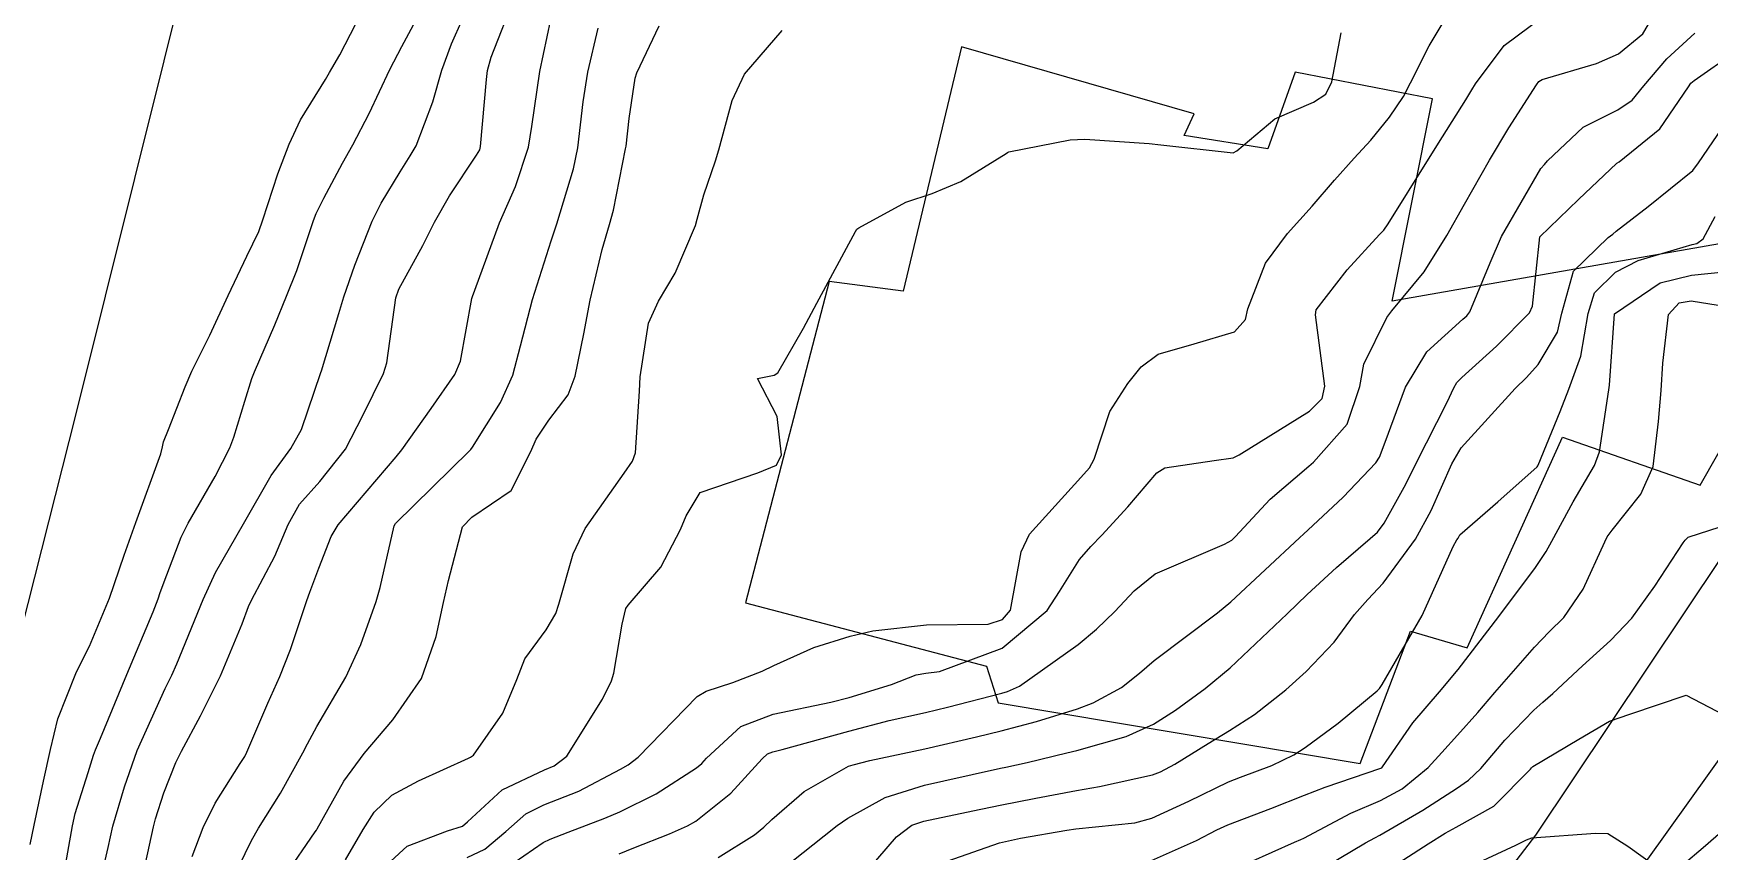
# Model space of a CAD drawing. Header units: metres. Extents: x 318500 to 325275, y 7408834 to 7428799.
# Drawn here: x 323523.4 to 323567.49, y 7419533.05 to 7419554.56 of the extents above; entities that cross this region are included whole.
import ezdxf

# ---------------------------------------------------------------- set-up
doc = ezdxf.new("R2010")
doc.units = ezdxf.units.M
doc.header["$MEASUREMENT"] = 0
for name, color, linetype in [('Curvas de Nivel 1m', 11, 'Continuous'), ('Curvas de Nivel 5m', 15, 'Continuous'), ('Divisas', 45, 'Continuous'), ('Edificações', 30, 'Continuous'), ('Vias Primárias', 230, 'Continuous'), ('Vias Secundárias', 230, 'Continuous')]:
    doc.layers.add(name, color=color, linetype=linetype)

msp = doc.modelspace()

# ---------------------------------------------------------------- linework, layer by layer
at = {"layer": 'Curvas de Nivel 1m', "flags": 128}
for points, elevation in [([(323525.022, 7419531.716), (323525.36, 7419533.153), (323525.484, 7419533.71), (323525.788, 7419534.743), (323526.126, 7419535.701), (323526.856, 7419537.332), (323527.031, 7419537.687), (323527.163, 7419537.984), (323527.857, 7419539.675), (323528.183, 7419540.388), (323528.92, 7419541.66), (323529.646, 7419542.939), (323530.168, 7419543.648), (323530.448, 7419544.144), (323530.955, 7419545.64), (323530.971, 7419545.687), (323531.431, 7419547.195), (323531.559, 7419547.632), (323531.852, 7419548.471), (323532.304, 7419549.621), (323532.543, 7419550.102), (323533.04, 7419550.923), (323533.308, 7419551.346), (323533.46, 7419551.606), (323533.904, 7419552.765), (323534.138, 7419553.599), (323534.393, 7419554.291), (323534.966, 7419555.591)], 732), ([(323526.24, 7419532.246), (323526.552, 7419533.694), (323526.604, 7419533.902), (323526.824, 7419534.59), (323527.137, 7419535.384), (323527.287, 7419535.683), (323527.785, 7419536.611), (323528.314, 7419537.668), (323528.881, 7419539.031), (323529.053, 7419539.493), (323529.133, 7419539.658), (323529.746, 7419540.813), (323530.094, 7419541.648), (323530.389, 7419542.181), (323530.931, 7419542.777), (323531.604, 7419543.63), (323532.061, 7419544.516), (323532.606, 7419545.615), (323532.694, 7419545.894), (323532.926, 7419547.611), (323533.002, 7419547.838), (323533.636, 7419548.981), (323533.946, 7419549.601), (323534.338, 7419550.289), (323535.047, 7419551.357), (323535.134, 7419551.503), (323535.157, 7419551.588), (323535.309, 7419553.354), (323535.342, 7419553.586), (323535.439, 7419553.94), (323536.078, 7419555.575)], 733), ([(323524.178, 7419532.338), (323524.421, 7419533.724), (323524.495, 7419534.043), (323524.831, 7419535.12), (323524.977, 7419535.578), (323525.027, 7419535.717), (323525.157, 7419536.029), (323525.849, 7419537.705), (323526.539, 7419539.349), (323526.671, 7419539.693), (323526.731, 7419539.854), (323526.899, 7419540.321), (323527.282, 7419541.317), (323527.467, 7419541.682), (323528.173, 7419542.912), (323528.556, 7419543.666), (323528.665, 7419543.943), (323528.958, 7419544.893), (323529.142, 7419545.484), (323529.207, 7419545.658), (323529.746, 7419546.895), (323530.054, 7419547.649), (323530.323, 7419548.33), (323530.764, 7419549.643), (323530.835, 7419549.83), (323531.029, 7419550.229), (323531.527, 7419551.148), (323531.8, 7419551.629), (323532.226, 7419552.459), (323532.768, 7419553.615), (323533.086, 7419554.218), (323533.574, 7419555.126)], 731), ([(323527.567, 7419532.91), (323527.857, 7419533.674), (323528.177, 7419534.313), (323528.836, 7419535.362), (323528.953, 7419535.544), (323529.008, 7419535.658), (323529.56, 7419536.946), (323529.876, 7419537.65), (323530.157, 7419538.361), (323530.588, 7419539.643), (323530.667, 7419539.868), (323530.903, 7419540.498), (323531.223, 7419541.328), (323531.41, 7419541.633), (323532.938, 7419543.423), (323533.089, 7419543.608), (323533.858, 7419544.695), (323534.48, 7419545.595), (323534.625, 7419545.944), (323534.929, 7419547.591), (323534.945, 7419547.646), (323535.002, 7419547.806), (323535.653, 7419549.581), (323536.073, 7419550.535), (323536.415, 7419551.57), (323536.509, 7419552.118), (323536.716, 7419553.565), (323537.098, 7419555.383)], 734), ([(323534.8, 7419532.884), (323535.267, 7419533.111), (323535.825, 7419533.57), (323536.349, 7419534.033), (323536.821, 7419534.27), (323537.738, 7419534.635), (323538.835, 7419535.209), (323539.039, 7419535.325), (323539.3, 7419535.523), (323540.856, 7419537.126), (323541.089, 7419537.266), (323541.795, 7419537.491), (323542.561, 7419537.787), (323542.867, 7419537.941), (323543.927, 7419538.411), (323544.879, 7419538.705), (323545.479, 7419538.849), (323546.886, 7419539.008), (323548.507, 7419539.026), (323548.887, 7419539.144), (323549.1, 7419539.397), (323549.381, 7419540.925), (323549.594, 7419541.39), (323550.943, 7419542.88), (323551.176, 7419543.139), (323551.296, 7419543.367), (323551.708, 7419544.617), (323552.183, 7419545.358), (323552.537, 7419545.794), (323552.982, 7419546.127), (323553.925, 7419546.397), (323554.991, 7419546.713), (323555.275, 7419547.036), (323555.344, 7419547.315), (323555.807, 7419548.52), (323556.387, 7419549.3), (323557.037, 7419550.019), (323557.624, 7419550.704), (323558.142, 7419551.279), (323558.58, 7419551.752), (323559.066, 7419552.362), (323559.433, 7419552.907), (323559.624, 7419553.262), (323560.11, 7419554.239), (323560.718, 7419555.246)], 739), ([(323538.802, 7419532.982), (323539.189, 7419533.139), (323540.122, 7419533.51), (323540.598, 7419533.718), (323540.815, 7419533.844), (323541.74, 7419534.577), (323542.561, 7419535.483), (323542.707, 7419535.616), (323542.842, 7419535.668), (323543.09, 7419535.724), (323544.848, 7419536.214), (323545.903, 7419536.487), (323546.859, 7419536.703), (323547.442, 7419536.84), (323548.867, 7419537.21), (323549.015, 7419537.251), (323549.331, 7419537.393), (323550.881, 7419538.486), (323551.358, 7419538.893), (323551.84, 7419539.36), (323552.353, 7419539.9), (323552.905, 7419540.349), (323554.723, 7419541.129), (323554.919, 7419541.234), (323555.011, 7419541.319), (323555.927, 7419542.313), (323556.948, 7419543.178), (323557.009, 7419543.23), (323557.071, 7419543.289), (323557.952, 7419544.288), (323558.286, 7419545.277), (323558.392, 7419545.862), (323558.997, 7419547.092), (323559.073, 7419547.195), (323559.132, 7419547.268), (323559.977, 7419548.294), (323560.573, 7419549.247), (323561.038, 7419550.068), (323561.699, 7419551.23), (323562.206, 7419552.08), (323562.931, 7419553.212), (323562.998, 7419553.295), (323563.082, 7419553.35), (323564.514, 7419553.771), (323565.093, 7419554.029), (323565.728, 7419554.553), (323566.1, 7419555.175)], 741), ([(323530.021, 7419532.419), (323530.809, 7419533.563), (323530.84, 7419533.609), (323530.856, 7419533.639), (323531.559, 7419534.899), (323532.095, 7419535.621), (323532.849, 7419536.505), (323533.605, 7419537.599), (323533.985, 7419538.702), (323534.184, 7419539.591), (323534.314, 7419540.174), (323534.68, 7419541.584), (323534.923, 7419541.841), (323535.958, 7419542.542), (323536.482, 7419543.565), (323536.616, 7419543.894), (323536.952, 7419544.388), (323537.46, 7419545.055), (323537.649, 7419545.55), (323537.869, 7419546.664), (323538.038, 7419547.544), (323538.355, 7419548.882), (323538.549, 7419549.537), (323538.649, 7419549.913), (323538.971, 7419551.531), (323538.984, 7419551.598), (323539.062, 7419552.325), (323539.219, 7419553.388), (323539.266, 7419553.528), (323539.857, 7419554.758)], 736), ([(323531.599, 7419532.827), (323532.064, 7419533.621), (323532.358, 7419534.076), (323532.824, 7419534.523), (323533.527, 7419534.902), (323534.839, 7419535.499), (323534.893, 7419535.526), (323534.968, 7419535.579), (323535.741, 7419536.681), (323536.109, 7419537.568), (323536.323, 7419538.111), (323536.88, 7419538.877), (323537.136, 7419539.307), (323537.214, 7419539.555), (323537.588, 7419540.871), (323537.911, 7419541.545), (323538.935, 7419542.992), (323539.157, 7419543.309), (323539.23, 7419543.527), (323539.335, 7419545.155), (323539.353, 7419545.526), (323539.573, 7419546.943), (323539.838, 7419547.522), (323540.271, 7419548.254), (323540.806, 7419549.512), (323540.855, 7419549.679), (323541.032, 7419550.316), (323541.338, 7419551.213), (323541.427, 7419551.504), (323541.774, 7419552.795), (323542.103, 7419553.495), (323543.092, 7419554.637)], 737), ([(323532.798, 7419532.788), (323533.222, 7419533.186), (323534.287, 7419533.588), (323534.682, 7419533.712), (323534.814, 7419533.822), (323535.728, 7419534.67), (323536.835, 7419535.193), (323537.094, 7419535.299), (323537.427, 7419535.551), (323538.365, 7419537.048), (323538.603, 7419537.534), (323538.663, 7419537.733), (323538.882, 7419539.024), (323538.98, 7419539.437), (323539.036, 7419539.528), (323539.894, 7419540.526), (323540.419, 7419541.515), (323540.566, 7419541.871), (323540.93, 7419542.491), (323542.454, 7419543.006), (323542.937, 7419543.211), (323543.071, 7419543.478), (323542.955, 7419544.488), (323542.443, 7419545.488), (323542.876, 7419545.577), (323542.972, 7419545.636), (323543.653, 7419546.807), (323544.002, 7419547.465), (323545.019, 7419549.357), (323545.057, 7419549.412), (323545.103, 7419549.449), (323546.343, 7419550.124), (323547.034, 7419550.356), (323547.792, 7419550.665), (323548.981, 7419551.401), (323549.02, 7419551.43), (323549.051, 7419551.448), (323550.671, 7419551.76), (323551.056, 7419551.783), (323552.741, 7419551.667), (323553.054, 7419551.635), (323554.952, 7419551.421), (323555.052, 7419551.47), (323556.054, 7419552.316), (323557.072, 7419552.75), (323557.393, 7419552.969), (323557.552, 7419553.285), (323557.798, 7419554.578)], 738), ([(323541.404, 7419532.891), (323542.359, 7419533.485), (323542.612, 7419533.683), (323542.816, 7419533.889), (323543.671, 7419534.623), (323544.838, 7419535.286), (323544.957, 7419535.329), (323545.396, 7419535.442), (323546.845, 7419535.745), (323548.202, 7419536.057), (323548.852, 7419536.215), (323549.779, 7419536.464), (323550.861, 7419536.799), (323551.276, 7419536.953), (323552.015, 7419537.359), (323552.49, 7419537.737), (323552.877, 7419538.07), (323554.545, 7419539.325), (323554.894, 7419539.609), (323556.703, 7419541.293), (323556.814, 7419541.399), (323556.923, 7419541.5), (323557.852, 7419542.365), (323558.707, 7419543.272), (323558.802, 7419543.421), (323558.955, 7419543.812), (323559.492, 7419545.262), (323560.052, 7419546.186), (323560.997, 7419547.048), (323561.1, 7419547.136), (323561.18, 7419547.237), (323561.719, 7419548.53), (323562.01, 7419549.225), (323563.048, 7419551.007), (323563.141, 7419551.117), (323563.223, 7419551.208), (323564.163, 7419552.099), (323565.071, 7419552.557), (323565.451, 7419552.808), (323565.754, 7419553.18), (323566.367, 7419553.895), (323567.101, 7419554.567)], 742), ([(323542.793, 7419532.348), (323544.193, 7419533.459), (323544.539, 7419533.729), (323544.817, 7419533.925), (323545.796, 7419534.465), (323546.831, 7419534.79), (323547.347, 7419534.9), (323548.837, 7419535.233), (323548.972, 7419535.264), (323549.539, 7419535.39), (323550.579, 7419535.639), (323550.845, 7419535.706), (323552.137, 7419536.071), (323552.856, 7419536.398), (323553.437, 7419536.766), (323554.218, 7419537.33), (323554.876, 7419537.88), (323556.378, 7419539.298), (323556.898, 7419539.802), (323557.673, 7419540.518), (323558.556, 7419541.274), (323558.748, 7419541.446), (323558.926, 7419541.682), (323559.497, 7419542.707), (323559.773, 7419543.258), (323560.581, 7419544.861), (323560.756, 7419545.243), (323560.836, 7419545.378), (323560.974, 7419545.513), (323561.879, 7419546.335), (323562.748, 7419547.214), (323562.828, 7419547.388), (323563.023, 7419549.21), (323564.043, 7419550.197), (323565.05, 7419551.153), (323565.106, 7419551.189), (323566.181, 7419552.056), (323566.929, 7419553.162), (323566.992, 7419553.25), (323567.082, 7419553.32), (323568.162, 7419554.076)], 743), ([(323544.795, 7419531.915), (323546.097, 7419533.431), (323546.503, 7419533.736), (323546.816, 7419533.843), (323548.11, 7419534.118), (323548.823, 7419534.26), (323549.764, 7419534.448), (323550.829, 7419534.646), (323551.44, 7419534.755), (323552.836, 7419535.061), (323553.042, 7419535.142), (323553.419, 7419535.341), (323554.295, 7419535.882), (323554.854, 7419536.226), (323555.52, 7419536.65), (323556.343, 7419537.298), (323556.875, 7419537.783), (323557.614, 7419538.552), (323558.147, 7419539.277), (323558.499, 7419539.671), (323558.902, 7419540.1), (323559.751, 7419541.258), (323560.167, 7419542.016), (323560.708, 7419543.244), (323560.954, 7419543.661), (323562.373, 7419545.219), (323562.674, 7419545.515), (323562.98, 7419545.852), (323563.49, 7419546.708), (323563.598, 7419547.204), (323563.912, 7419548.305), (323564.819, 7419549.192), (323564.94, 7419549.281), (323565.032, 7419549.361), (323565.873, 7419550.012), (323567.048, 7419550.956), (323567.193, 7419551.158), (323567.954, 7419552.259)], 744), ([(323552.805, 7419532.805), (323553.99, 7419533.332), (323554.525, 7419533.614), (323554.816, 7419533.75), (323555.949, 7419534.177), (323556.829, 7419534.524), (323557.375, 7419534.741), (323558.84, 7419535.239), (323558.862, 7419535.247), (323558.881, 7419535.269), (323559.685, 7419536.431), (323560.38, 7419537.247), (323560.876, 7419537.829), (323561.943, 7419539.224), (323562.91, 7419540.516), (323563.191, 7419540.932), (323563.341, 7419541.206), (323563.898, 7419542.238), (323564.462, 7419543.195), (323564.591, 7419543.557), (323564.84, 7419545.191), (323564.851, 7419545.312), (323564.991, 7419547.19), (323566.186, 7419547.999), (323567.016, 7419548.204), (323567.87, 7419548.294)], 746), ([(323554.802, 7419532.505), (323556.564, 7419533.294), (323556.739, 7419533.363), (323556.812, 7419533.395), (323558.049, 7419534.05), (323558.827, 7419534.389), (323559.398, 7419534.694), (323560.084, 7419535.251), (323560.444, 7419535.648), (323560.853, 7419536.108), (323561.391, 7419536.703), (323561.842, 7419537.225), (323562.882, 7419538.422), (323563.272, 7419538.82), (323563.651, 7419539.202), (323564.158, 7419539.941), (323564.732, 7419541.192), (323564.795, 7419541.318), (323564.925, 7419541.5), (323565.677, 7419542.441), (323566, 7419543.174), (323566.141, 7419544.352), (323566.211, 7419545.171), (323566.26, 7419545.892), (323566.41, 7419547.169), (323566.692, 7419547.477), (323567.006, 7419547.53), (323568.914, 7419547.218)], 747), ([(323557.419, 7419532.669), (323558.437, 7419533.274), (323558.678, 7419533.405), (323558.813, 7419533.471), (323559.946, 7419534.131), (323560.832, 7419534.702), (323561.15, 7419534.921), (323561.469, 7419535.231), (323562.101, 7419535.972), (323562.863, 7419536.762), (323563.1, 7419536.974), (323563.368, 7419537.205), (323564.144, 7419537.931), (323564.884, 7419538.598), (323565.442, 7419539.182), (323566.048, 7419540.028), (323566.796, 7419541.162), (323566.847, 7419541.236), (323566.922, 7419541.309), (323568.31, 7419541.759)], 748), ([(323558.802, 7419532.424), (323560.086, 7419533.251), (323560.529, 7419533.529), (323560.817, 7419533.683), (323561.81, 7419534.24), (323562.773, 7419535.211), (323562.804, 7419535.247), (323562.841, 7419535.278), (323564.048, 7419536.002), (323564.859, 7419536.477), (323565.388, 7419536.656), (323566.87, 7419537.16), (323568.855, 7419536.119)], 749)]:
    msp.add_lwpolyline(points, dxfattribs=dict(at, elevation=elevation))
at = {"layer": 'Curvas de Nivel 5m', "flags": 128}
for points, elevation in [([(323523.31, 7419533.228), (323523.41, 7419533.734), (323523.662, 7419534.897), (323523.839, 7419535.73), (323524.037, 7419536.539), (323524.507, 7419537.724), (323524.623, 7419537.963), (323524.871, 7419538.45), (323525.391, 7419539.712), (323525.777, 7419540.837), (323526.085, 7419541.703), (323526.748, 7419543.502), (323526.789, 7419543.692), (323526.816, 7419543.818), (323526.947, 7419544.147), (323527.384, 7419545.264), (323527.561, 7419545.681), (323528.031, 7419546.628), (323528.515, 7419547.667), (323529.01, 7419548.706), (323529.319, 7419549.355), (323529.431, 7419549.656), (323529.824, 7419550.872), (323530.125, 7419551.654), (323530.418, 7419552.291), (323531.076, 7419553.349), (323531.183, 7419553.534), (323531.241, 7419553.638), (323531.451, 7419554.002), (323532.284, 7419555.622)], 730), ([(323528.795, 7419532.647), (323529.128, 7419533.334), (323529.318, 7419533.655), (323529.892, 7419534.581), (323530.484, 7419535.644), (323530.604, 7419535.881), (323530.847, 7419536.336), (323531.611, 7419537.629), (323532.005, 7419538.491), (323532.407, 7419539.617), (323532.518, 7419539.993), (323532.881, 7419541.611), (323532.921, 7419541.675), (323534.865, 7419543.581), (323534.898, 7419543.623), (323534.941, 7419543.679), (323535.684, 7419544.854), (323536.009, 7419545.574), (323536.209, 7419546.344), (323536.525, 7419547.567), (323537.015, 7419549.104), (323537.165, 7419549.558), (323537.597, 7419550.997), (323537.711, 7419551.55), (323537.854, 7419552.762), (323537.978, 7419553.547), (323538.252, 7419554.703)], 735), ([(323535.785, 7419532.58), (323536.806, 7419533.278), (323536.99, 7419533.374), (323537.463, 7419533.55), (323538.428, 7419533.923), (323538.818, 7419534.091), (323539.776, 7419534.565), (323540.836, 7419535.243), (323540.977, 7419535.36), (323541.102, 7419535.497), (323542.002, 7419536.335), (323542.852, 7419536.655), (323544.371, 7419536.974), (323544.856, 7419537.094), (323545.963, 7419537.439), (323546.616, 7419537.689), (323546.873, 7419537.735), (323547.23, 7419537.781), (323548.88, 7419538.393), (323550.062, 7419539.382), (323550.389, 7419539.886), (323550.91, 7419540.723), (323551.213, 7419541.07), (323551.497, 7419541.364), (323552.181, 7419542.108), (323552.945, 7419543.006), (323553.154, 7419543.139), (323554.458, 7419543.327), (323554.951, 7419543.403), (323555.112, 7419543.478), (323556.963, 7419544.628), (323557.294, 7419544.959), (323557.37, 7419545.286), (323557.124, 7419547.163), (323557.138, 7419547.289), (323557.956, 7419548.34), (323558.806, 7419549.272), (323558.915, 7419549.387), (323559.033, 7419549.554), (323560.093, 7419551.254), (323560.463, 7419551.844), (323561.074, 7419552.816), (323561.236, 7419553.079), (323561.327, 7419553.236), (323562.08, 7419554.241), (323563.107, 7419555.009)], 740), ([(323547.427, 7419532.791), (323548.809, 7419533.269), (323549.36, 7419533.392), (323550.578, 7419533.61), (323550.814, 7419533.639), (323552.372, 7419533.799), (323552.819, 7419533.919), (323553.788, 7419534.373), (323554.833, 7419534.879), (323555.147, 7419535.004), (323555.969, 7419535.303), (323556.555, 7419535.584), (323556.847, 7419535.777), (323557.715, 7419536.424), (323558.744, 7419537.271), (323558.806, 7419537.335), (323558.872, 7419537.435), (323559.93, 7419539.254), (323560.743, 7419541.068), (323560.841, 7419541.241), (323560.871, 7419541.29), (323560.922, 7419541.377), (323561.918, 7419542.243), (323562.949, 7419543.163), (323562.968, 7419543.191), (323562.98, 7419543.21), (323563.554, 7419544.614), (323563.787, 7419545.202), (323564.105, 7419546.077), (323564.297, 7419547.197), (323564.461, 7419547.743), (323565.016, 7419548.284), (323565.611, 7419548.591), (323567.028, 7419549.008), (323567.149, 7419549.037), (323567.315, 7419549.156), (323567.634, 7419549.75)], 745), ([(323560.802, 7419532.472), (323562.392, 7419533.216), (323562.67, 7419533.355), (323562.813, 7419533.408), (323564.484, 7419533.525), (323564.815, 7419533.523), (323565.338, 7419533.182), (323566.202, 7419532.567)], 750), ([(323566.806, 7419532.714), (323567.322, 7419533.152), (323568.118, 7419533.843)], 750)]:
    msp.add_lwpolyline(points, dxfattribs=dict(at, elevation=elevation))
at = {"layer": 'Divisas'}
msp.add_lwpolyline([(323518.901, 7419522.422), (323524.519, 7419544.555), (323527.604, 7419556.948), (323531.86, 7419555.888), (323534.204, 7419565.976), (323529.392, 7419567.153), (323534.451, 7419586.635), (323539.248, 7419605.624)], dxfattribs=at)
at = {"layer": 'Edificações'}
msp.add_lwpolyline([(323567.241, 7419542.681), (323571.204, 7419549.63), (323559.14, 7419547.519), (323560.197, 7419552.841), (323556.587, 7419553.544), (323555.868, 7419551.523), (323553.666, 7419551.875), (323553.931, 7419552.446), (323547.811, 7419554.206), (323546.27, 7419547.784), (323544.328, 7419548.035), (323542.127, 7419539.59), (323548.467, 7419537.919), (323548.775, 7419536.952), (323558.296, 7419535.363), (323559.617, 7419538.838), (323561.114, 7419538.398), (323563.623, 7419543.94), (323567.241, 7419542.681)], close=True, dxfattribs=at)
at = {"layer": 'Vias Primárias'}
for points in [[(323415.833, 7419583.302), (323419.047, 7419572.746), (323421.03, 7419562.086), (323421.351, 7419557.374), (323421.618, 7419546.016), (323420.655, 7419534.774), (323419.854, 7419529.552), (323419.495, 7419524.986, 0.238184), (323422.135, 7419522.665), (323425.333, 7419521.775), (323439.384, 7419519.04), (323447.038, 7419517.341, 0.392019), (323449.506, 7419518.783), (323449.894, 7419520.081), (323454.112, 7419536.783), (323456.933, 7419548.508), (323462.14, 7419572.405), (323463.204, 7419579.599, 0.075507), (323463.151, 7419593.445, 0), (323461.926, 7419601.304, 0.173993), (323443.828, 7419629.608, 0.279998), (323404.325, 7419640.182, 0.277838)], [(323934.92, 7420316.776, 0), (323936.242, 7420308.849)], [(323715.644, 7420145.548, 0), (323709.04, 7420132.939)], [(323939.281, 7420278.615, 0), (323933.27, 7420270.921)], [(323836.404, 7420021.217), (323839.692, 7420014.547, -0.172492), (323840.737, 7420005.613, 0), (323839.679, 7420000.995, -0.226003), (323822.498, 7419987.869), (323816.045, 7419986.261), (323809.838, 7419985.761), (323797.857, 7419985.557), (323783.43, 7419986.553), (323778.024, 7419986.103, 0.920221), (323778.024, 7419984.652), (323787.034, 7419982.652), (323805.471, 7419977.44), (323826.967, 7419970.976), (323850.367, 7419962.962), (323868.105, 7419955.747), (323881.534, 7419947.778), (323892.006, 7419939.962), (323903.28, 7419930.644), (323910.885, 7419924.39)], [(323831.088, 7420001.787, 0), (323833.844, 7420008.443, 0.220888)]]:
    msp.add_lwpolyline(points, format="xyb", dxfattribs=at)
at = {"layer": 'Vias Secundárias'}
msp.add_lwpolyline([(323576.939, 7419555.58), (323574.109, 7419551.108), (323568.782, 7419542.264), (323562.904, 7419533.472), (323556.35, 7419524.931), (323551.895, 7419511.329), (323553.901, 7419510.357), (323554.86, 7419513.589), (323559.515, 7419523.352), (323560.981, 7419526.023), (323568.026, 7419535.87), (323574.135, 7419543.697), (323580.379, 7419557.724)], dxfattribs=at)

doc.saveas('drawing.dxf')
